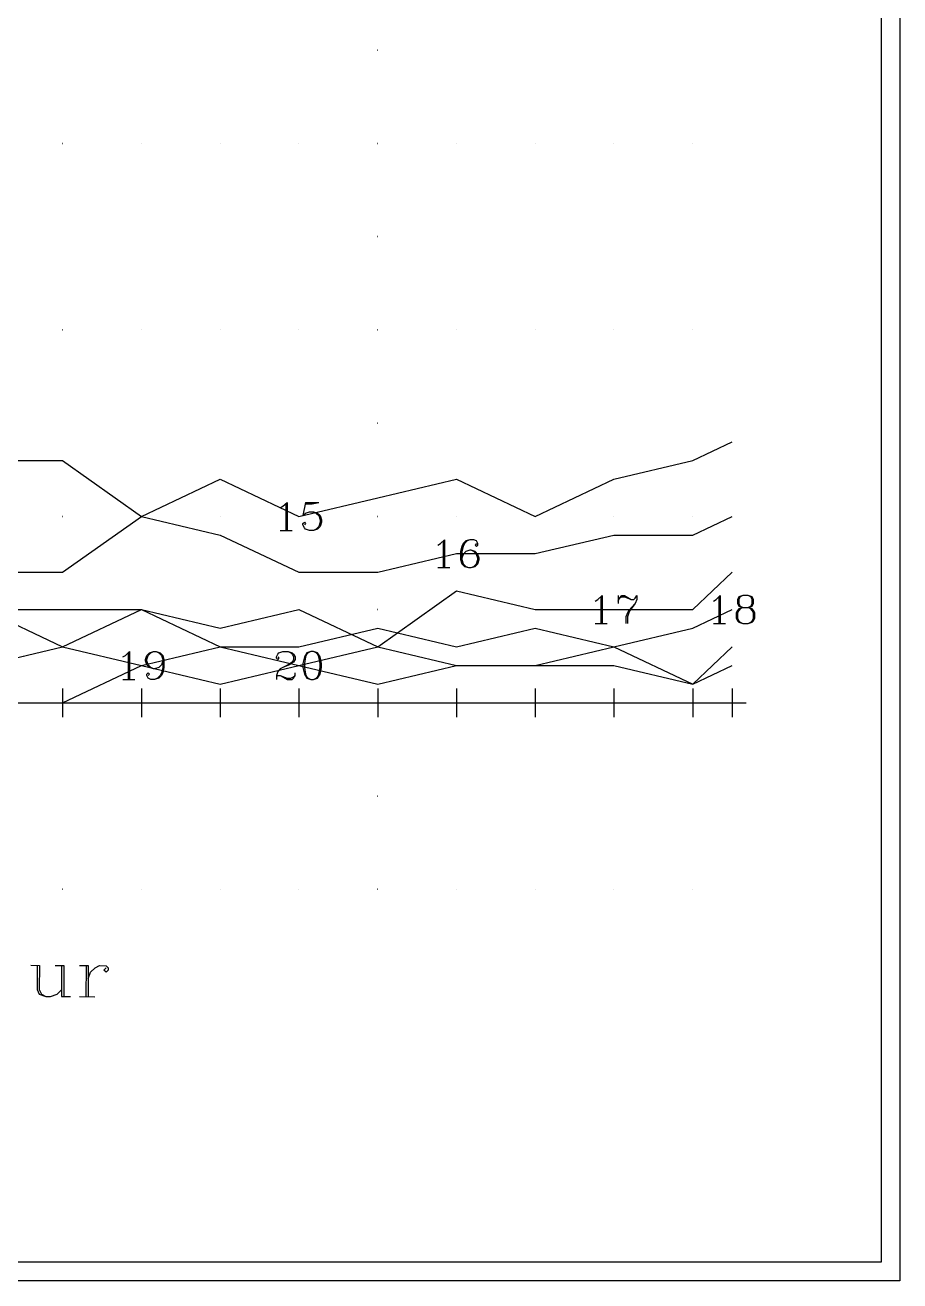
# Model space of a CAD drawing. Extents: x 10 to 200, y 0 to 250.
# Drawn here: x 153.1 to 200, y 0 to 67.3 of the extents above; entities that cross this region are included whole.
import ezdxf

# ---------------------------------------------------------------- set-up
doc = ezdxf.new("R2010")
doc.units = 0
doc.linetypes.add('1', pattern=[0])
for name, color, linetype in [('1', 7, '1'), ('2', 7, '1'), ('3', 7, '1')]:
    doc.layers.add(name, color=color, linetype=linetype)

msp = doc.modelspace()

# ---------------------------------------------------------------- linework, layer by layer
at = {"layer": '1'}
for p, q in [((167.05, 41.68), (167.05, 40.25)), ((168.12, 41.75), (167.97, 41.04)), ((168.12, 41.75), (168.83, 41.75)), ((166.76, 40.25), (167.4, 40.25)), ((175.5, 39.68), (175.5, 38.25)), ((175.21, 38.25), (175.85, 38.25)), ((183.95, 36.68), (183.95, 35.25)), ((184.88, 36.75), (184.88, 36.32)), ((190.29, 36.68), (190.29, 35.25)), ((183.66, 35.25), (184.3, 35.25)), ((190, 35.25), (190.64, 35.25)), ((158.6, 33.68), (158.6, 32.25)), ((155.08, 31.76), (155.08, 30.24)), ((158.31, 32.25), (158.95, 32.25)), ((159.31, 31.76), (159.31, 30.24)), ((163.54, 31.76), (163.54, 30.24)), ((167.76, 31.76), (167.76, 30.24)), ((171.99, 31.76), (171.99, 30.24)), ((176.21, 31.76), (176.21, 30.24)), ((180.44, 31.76), (180.44, 30.24)), ((184.66, 31.76), (184.66, 30.24)), ((188.89, 31.76), (188.89, 30.24)), ((191, 31.76), (191, 30.24)), ((154.32, 31), (155.85, 31)), ((158.55, 31), (160.07, 31)), ((162.77, 31), (164.3, 31)), ((167, 31), (168.52, 31)), ((171.22, 31), (172.75, 31)), ((175.45, 31), (176.97, 31)), ((179.67, 31), (181.2, 31)), ((183.9, 31), (185.42, 31)), ((188.13, 31), (189.65, 31)), ((190.24, 31), (191.76, 31))]:
    msp.add_line(p, q, dxfattribs=at)
for points in [[(95.93, 46), (100.15, 46), (104.38, 44), (108.61, 43), (112.83, 44), (117.06, 42), (121.28, 44), (125.51, 44), (129.73, 44), (133.96, 43), (138.18, 44), (142.41, 43), (146.63, 42), (150.86, 44), (155.08, 44), (159.31, 41), (163.54, 43), (167.76, 41), (171.99, 42), (176.21, 43), (180.44, 41), (184.66, 43), (188.89, 44), (191, 45)], [(95.93, 41), (100.15, 40), (104.38, 41), (108.61, 40), (112.83, 41), (117.06, 41), (121.28, 43), (125.51, 40), (129.73, 38), (133.96, 40), (138.18, 38), (142.41, 39), (146.63, 38), (150.86, 38), (155.08, 38), (159.31, 41), (163.54, 40), (167.76, 38), (171.99, 38), (176.21, 39), (180.44, 39), (184.66, 40), (188.89, 40), (191, 41)], [(166.76, 41.46), (166.9, 41.54), (167.12, 41.75), (167.12, 40.25)], [(167.97, 41.04), (168.12, 41.18), (168.33, 41.25), (168.55, 41.25), (168.76, 41.18), (168.9, 41.04), (168.97, 40.82), (168.97, 40.68), (168.9, 40.46), (168.76, 40.32), (168.55, 40.25), (168.33, 40.25), (168.12, 40.32), (168.05, 40.39), (167.97, 40.54), (167.97, 40.61), (168.05, 40.68), (168.12, 40.61), (168.05, 40.54)], [(168.12, 41.68), (168.47, 41.68), (168.83, 41.75)], [(168.55, 41.25), (168.69, 41.18), (168.83, 41.04), (168.9, 40.82), (168.9, 40.68), (168.83, 40.46), (168.69, 40.32), (168.55, 40.25)], [(175.21, 39.46), (175.35, 39.54), (175.57, 39.75), (175.57, 38.25)], [(177.28, 39.54), (177.21, 39.46), (177.28, 39.39), (177.35, 39.46), (177.35, 39.54), (177.28, 39.68), (177.14, 39.75), (176.93, 39.75), (176.71, 39.68), (176.57, 39.54), (176.5, 39.39), (176.43, 39.11), (176.43, 38.68), (176.5, 38.46), (176.64, 38.32), (176.85, 38.25), (177, 38.25), (177.21, 38.32), (177.35, 38.46), (177.43, 38.68), (177.43, 38.75), (177.35, 38.96), (177.21, 39.11), (177, 39.18), (176.93, 39.18), (176.71, 39.11), (176.57, 38.96), (176.5, 38.75)], [(176.93, 39.75), (176.78, 39.68), (176.64, 39.54), (176.57, 39.39), (176.5, 39.11), (176.5, 38.68), (176.57, 38.46), (176.71, 38.32), (176.85, 38.25)], [(177, 38.25), (177.14, 38.32), (177.28, 38.46), (177.35, 38.68), (177.35, 38.75), (177.28, 38.96), (177.14, 39.11), (177, 39.18)], [(95.93, 38), (100.15, 37), (104.38, 38), (108.61, 38), (112.83, 38), (117.06, 37), (121.28, 38), (125.51, 38), (129.73, 34), (133.96, 37), (138.18, 35), (142.41, 36), (146.63, 36), (150.86, 36), (155.08, 36), (159.31, 36), (163.54, 35), (167.76, 36), (171.99, 34), (176.21, 37), (180.44, 36), (184.66, 36), (188.89, 36), (191, 38)], [(95.93, 34), (100.15, 36), (104.38, 36), (108.61, 35), (112.83, 38), (117.06, 37), (121.28, 35), (125.51, 34), (129.73, 33), (133.96, 35), (138.18, 35), (142.41, 35), (146.63, 35), (150.86, 36), (155.08, 34), (159.31, 36), (163.54, 34), (167.76, 34), (171.99, 35), (176.21, 34), (180.44, 35), (184.66, 34), (188.89, 35), (191, 36)], [(183.66, 36.46), (183.8, 36.54), (184.02, 36.75), (184.02, 35.25)], [(184.88, 36.46), (184.95, 36.61), (185.09, 36.75), (185.23, 36.75), (185.59, 36.54), (185.73, 36.54), (185.8, 36.61), (185.88, 36.75)], [(184.95, 36.61), (185.09, 36.68), (185.23, 36.68), (185.59, 36.54)], [(185.88, 36.75), (185.88, 36.54), (185.8, 36.32), (185.52, 35.96), (185.45, 35.82), (185.38, 35.61), (185.38, 35.25)], [(190, 36.46), (190.14, 36.54), (190.36, 36.75), (190.36, 35.25)], [(191.57, 36.75), (191.36, 36.68), (191.29, 36.54), (191.29, 36.32), (191.36, 36.18), (191.57, 36.11), (191.86, 36.11), (192.07, 36.18), (192.14, 36.32), (192.14, 36.54), (192.07, 36.68), (191.86, 36.75), (191.57, 36.75)], [(191.57, 36.75), (191.43, 36.68), (191.36, 36.54), (191.36, 36.32), (191.43, 36.18), (191.57, 36.11)], [(191.86, 36.11), (192, 36.18), (192.07, 36.32), (192.07, 36.54), (192, 36.68), (191.86, 36.75)], [(95.93, 36), (100.15, 34), (104.38, 34), (108.61, 34), (112.83, 33), (117.06, 33), (121.28, 32), (125.51, 33), (129.73, 33), (133.96, 33), (138.18, 34), (142.41, 34), (146.63, 33), (150.86, 33), (155.08, 34), (159.31, 33), (163.54, 34), (167.76, 33), (171.99, 34), (176.21, 33), (180.44, 33), (184.66, 34), (188.89, 32), (191, 34)], [(185.8, 36.32), (185.45, 35.96), (185.38, 35.82), (185.3, 35.61), (185.3, 35.25)], [(191.57, 36.11), (191.36, 36.04), (191.29, 35.96), (191.21, 35.82), (191.21, 35.54), (191.29, 35.39), (191.36, 35.32), (191.57, 35.25), (191.86, 35.25), (192.07, 35.32), (192.14, 35.39), (192.21, 35.54), (192.21, 35.82), (192.14, 35.96), (192.07, 36.04), (191.86, 36.11)], [(191.57, 36.11), (191.43, 36.04), (191.36, 35.96), (191.29, 35.82), (191.29, 35.54), (191.36, 35.39), (191.43, 35.32), (191.57, 35.25)], [(191.86, 35.25), (192, 35.32), (192.07, 35.39), (192.14, 35.54), (192.14, 35.82), (192.07, 35.96), (192, 36.04), (191.86, 36.11)], [(95.93, 32), (100.15, 33), (104.38, 33), (108.61, 32), (112.83, 32), (117.06, 32), (121.28, 32), (125.51, 33), (129.73, 34), (133.96, 33), (138.18, 31), (142.41, 34), (146.63, 33), (150.86, 31), (155.08, 31), (159.31, 33), (163.54, 32), (167.76, 33), (171.99, 32), (176.21, 33), (180.44, 33), (184.66, 33), (188.89, 32), (191, 33)], [(158.31, 33.46), (158.45, 33.54), (158.67, 33.75), (158.67, 32.25)], [(160.45, 33.25), (160.38, 33.04), (160.24, 32.89), (160.02, 32.82), (159.95, 32.82), (159.74, 32.89), (159.6, 33.04), (159.52, 33.25), (159.52, 33.32), (159.6, 33.54), (159.74, 33.68), (159.95, 33.75), (160.1, 33.75), (160.31, 33.68), (160.45, 33.54), (160.52, 33.32), (160.52, 32.89), (160.45, 32.61), (160.38, 32.46), (160.24, 32.32), (160.02, 32.25), (159.81, 32.25), (159.67, 32.32), (159.6, 32.46), (159.6, 32.54), (159.67, 32.61), (159.74, 32.54), (159.67, 32.46)], [(159.95, 32.82), (159.81, 32.89), (159.67, 33.04), (159.6, 33.25), (159.6, 33.32), (159.67, 33.54), (159.81, 33.68), (159.95, 33.75)], [(160.1, 33.75), (160.24, 33.68), (160.38, 33.54), (160.45, 33.32), (160.45, 32.89), (160.38, 32.61), (160.31, 32.46), (160.17, 32.32), (160.02, 32.25)], [(166.62, 33.46), (166.69, 33.39), (166.62, 33.32), (166.55, 33.39), (166.55, 33.46), (166.62, 33.61), (166.69, 33.68), (166.9, 33.75), (167.19, 33.75), (167.4, 33.68), (167.47, 33.61), (167.55, 33.46), (167.55, 33.32), (167.47, 33.18), (167.26, 33.04), (166.9, 32.89), (166.76, 32.82), (166.62, 32.68), (166.55, 32.46), (166.55, 32.25)], [(167.19, 33.75), (167.33, 33.68), (167.4, 33.61), (167.47, 33.46), (167.47, 33.32), (167.4, 33.18), (167.19, 33.04), (166.9, 32.89)], [(168.4, 33.75), (168.19, 33.68), (168.05, 33.46), (167.97, 33.11), (167.97, 32.89), (168.05, 32.54), (168.19, 32.32), (168.4, 32.25), (168.55, 32.25), (168.76, 32.32), (168.9, 32.54), (168.97, 32.89), (168.97, 33.11), (168.9, 33.46), (168.76, 33.68), (168.55, 33.75), (168.4, 33.75)], [(168.4, 33.75), (168.26, 33.68), (168.19, 33.61), (168.12, 33.46), (168.05, 33.11), (168.05, 32.89), (168.12, 32.54), (168.19, 32.39), (168.26, 32.32), (168.4, 32.25)], [(168.55, 32.25), (168.69, 32.32), (168.76, 32.39), (168.83, 32.54), (168.9, 32.89), (168.9, 33.11), (168.83, 33.46), (168.76, 33.61), (168.69, 33.68), (168.55, 33.75)], [(166.55, 32.39), (166.62, 32.46), (166.76, 32.46), (167.12, 32.32), (167.33, 32.32), (167.47, 32.39), (167.55, 32.46)], [(166.76, 32.46), (167.12, 32.25), (167.4, 32.25), (167.47, 32.32), (167.55, 32.46), (167.55, 32.61)], [(95.93, 31), (100.15, 31), (104.38, 31), (108.61, 31), (112.83, 31), (117.06, 31), (121.28, 31), (125.51, 31), (129.73, 31), (133.96, 31), (138.18, 31), (142.41, 31), (146.63, 31), (150.86, 31), (155.08, 31), (159.31, 31), (163.54, 31), (167.76, 31), (171.99, 31), (176.21, 31), (180.44, 31), (184.66, 31), (188.89, 31), (191, 31)]]:
    msp.add_lwpolyline(points, dxfattribs=at)
at = {"layer": '2'}
for p, q in [((153.37, 16.93), (153.84, 16.92)), ((154.68, 16.92), (155.15, 16.92)), ((155.03, 16.92), (155.02, 15.25)), ((155.15, 16.92), (155.14, 15.25)), ((155.98, 16.91), (156.46, 16.91)), ((156.34, 16.91), (156.33, 15.24)), ((156.46, 16.91), (156.45, 15.24)), ((155.02, 15.25), (155.5, 15.25)), ((155.98, 15.25), (156.81, 15.24))]:
    msp.add_line(p, q, dxfattribs=at)
for points in [[(11, 1), (11, 249), (199, 249), (199, 1), (11, 1)], [(171.99, 66), (171.98, 66), (171.98, 66), (171.99, 66), (171.99, 66)], [(155.09, 61), (155.08, 61), (155.08, 61), (155.09, 61), (155.09, 61)], [(159.31, 61), (159.31, 61), (159.31, 61), (159.31, 61), (159.31, 61)], [(163.54, 61), (163.53, 61), (163.53, 61), (163.54, 61), (163.54, 61)], [(167.76, 61), (167.76, 61), (167.76, 61), (167.76, 61), (167.76, 61)], [(171.99, 61), (171.98, 61), (171.98, 61), (171.99, 61), (171.99, 61)], [(171.99, 61), (171.98, 61), (171.98, 61), (171.99, 61), (171.99, 61)], [(176.21, 61), (176.21, 61), (176.21, 61), (176.21, 61), (176.21, 61)], [(180.44, 61), (180.44, 61), (180.44, 61), (180.44, 61), (180.44, 61)], [(184.66, 61), (184.66, 61), (184.66, 61), (184.66, 61), (184.66, 61)], [(188.89, 61), (188.89, 61), (188.89, 61), (188.89, 61), (188.89, 61)], [(171.99, 56), (171.98, 56), (171.98, 56), (171.99, 56), (171.99, 56)], [(155.09, 51), (155.08, 51), (155.08, 51), (155.09, 51), (155.09, 51)], [(159.31, 51), (159.31, 51), (159.31, 51), (159.31, 51), (159.31, 51)], [(163.54, 51), (163.53, 51), (163.53, 51), (163.54, 51), (163.54, 51)], [(167.76, 51), (167.76, 51), (167.76, 51), (167.76, 51), (167.76, 51)], [(171.99, 51), (171.98, 51), (171.98, 51), (171.99, 51), (171.99, 51)], [(171.99, 51), (171.98, 51), (171.98, 51), (171.99, 51), (171.99, 51)], [(176.21, 51), (176.21, 51), (176.21, 51), (176.21, 51), (176.21, 51)], [(180.44, 51), (180.44, 51), (180.44, 51), (180.44, 51), (180.44, 51)], [(184.66, 51), (184.66, 51), (184.66, 51), (184.66, 51), (184.66, 51)], [(188.89, 51), (188.89, 51), (188.89, 51), (188.89, 51), (188.89, 51)], [(171.99, 46), (171.98, 46), (171.98, 46), (171.99, 46), (171.99, 46)], [(155.09, 41), (155.08, 41), (155.08, 41), (155.09, 41), (155.09, 41)], [(159.31, 41), (159.31, 41), (159.31, 41), (159.31, 41), (159.31, 41)], [(163.54, 41), (163.53, 41), (163.53, 41), (163.54, 41), (163.54, 41)], [(167.76, 41), (167.76, 41), (167.76, 41), (167.76, 41), (167.76, 41)], [(171.99, 41), (171.98, 41), (171.98, 41), (171.99, 41), (171.99, 41)], [(171.99, 41), (171.98, 41), (171.98, 41), (171.99, 41), (171.99, 41)], [(176.21, 41), (176.21, 41), (176.21, 41), (176.21, 41), (176.21, 41)], [(180.44, 41), (180.44, 41), (180.44, 41), (180.44, 41), (180.44, 41)], [(184.66, 41), (184.66, 41), (184.66, 41), (184.66, 41), (184.66, 41)], [(188.89, 41), (188.89, 41), (188.89, 41), (188.89, 41), (188.89, 41)], [(171.99, 36), (171.98, 36), (171.98, 36), (171.99, 36), (171.99, 36)], [(155.09, 31), (155.08, 31), (155.08, 31), (155.09, 31), (155.09, 31)], [(159.31, 31), (159.31, 31), (159.31, 31), (159.31, 31), (159.31, 31)], [(163.54, 31), (163.53, 31), (163.53, 31), (163.54, 31), (163.54, 31)], [(167.76, 31), (167.76, 31), (167.76, 31), (167.76, 31), (167.76, 31)], [(171.99, 31), (171.98, 31), (171.98, 31), (171.99, 31), (171.99, 31)], [(171.99, 31), (171.98, 31), (171.98, 31), (171.99, 31), (171.99, 31)], [(176.21, 31), (176.21, 31), (176.21, 31), (176.21, 31), (176.21, 31)], [(180.44, 31), (180.44, 31), (180.44, 31), (180.44, 31), (180.44, 31)], [(184.66, 31), (184.66, 31), (184.66, 31), (184.66, 31), (184.66, 31)], [(188.89, 31), (188.89, 31), (188.89, 31), (188.89, 31), (188.89, 31)], [(171.99, 26), (171.98, 26), (171.98, 26), (171.99, 26), (171.99, 26)], [(155.09, 21), (155.08, 21), (155.08, 21), (155.09, 21), (155.09, 21)], [(159.31, 21), (159.31, 21), (159.31, 21), (159.31, 21), (159.31, 21)], [(163.54, 21), (163.53, 21), (163.53, 21), (163.54, 21), (163.54, 21)], [(167.76, 21), (167.76, 21), (167.76, 21), (167.76, 21), (167.76, 21)], [(171.99, 21), (171.98, 21), (171.98, 21), (171.99, 21), (171.99, 21)], [(171.99, 21), (171.98, 21), (171.98, 21), (171.99, 21), (171.99, 21)], [(176.21, 21), (176.21, 21), (176.21, 21), (176.21, 21), (176.21, 21)], [(180.44, 21), (180.44, 21), (180.44, 21), (180.44, 21), (180.44, 21)], [(184.66, 21), (184.66, 21), (184.66, 21), (184.66, 21), (184.66, 21)], [(188.89, 21), (188.89, 21), (188.89, 21), (188.89, 21), (188.89, 21)], [(153.72, 16.93), (153.72, 15.62), (153.83, 15.38), (154.19, 15.26), (154.43, 15.25), (154.79, 15.37), (155.03, 15.61)], [(153.84, 16.92), (153.83, 15.62), (153.95, 15.38), (154.19, 15.26)], [(156.46, 16.2), (156.58, 16.55), (156.82, 16.79), (157.06, 16.91), (157.41, 16.9), (157.53, 16.78), (157.53, 16.67), (157.41, 16.55), (157.29, 16.67), (157.41, 16.79)]]:
    msp.add_lwpolyline(points, dxfattribs=at)
at = {"layer": '3'}
msp.add_lwpolyline([(10, 0), (10, 250), (200, 250), (200, 0), (10, 0)], dxfattribs=at)

doc.saveas('drawing.dxf')
